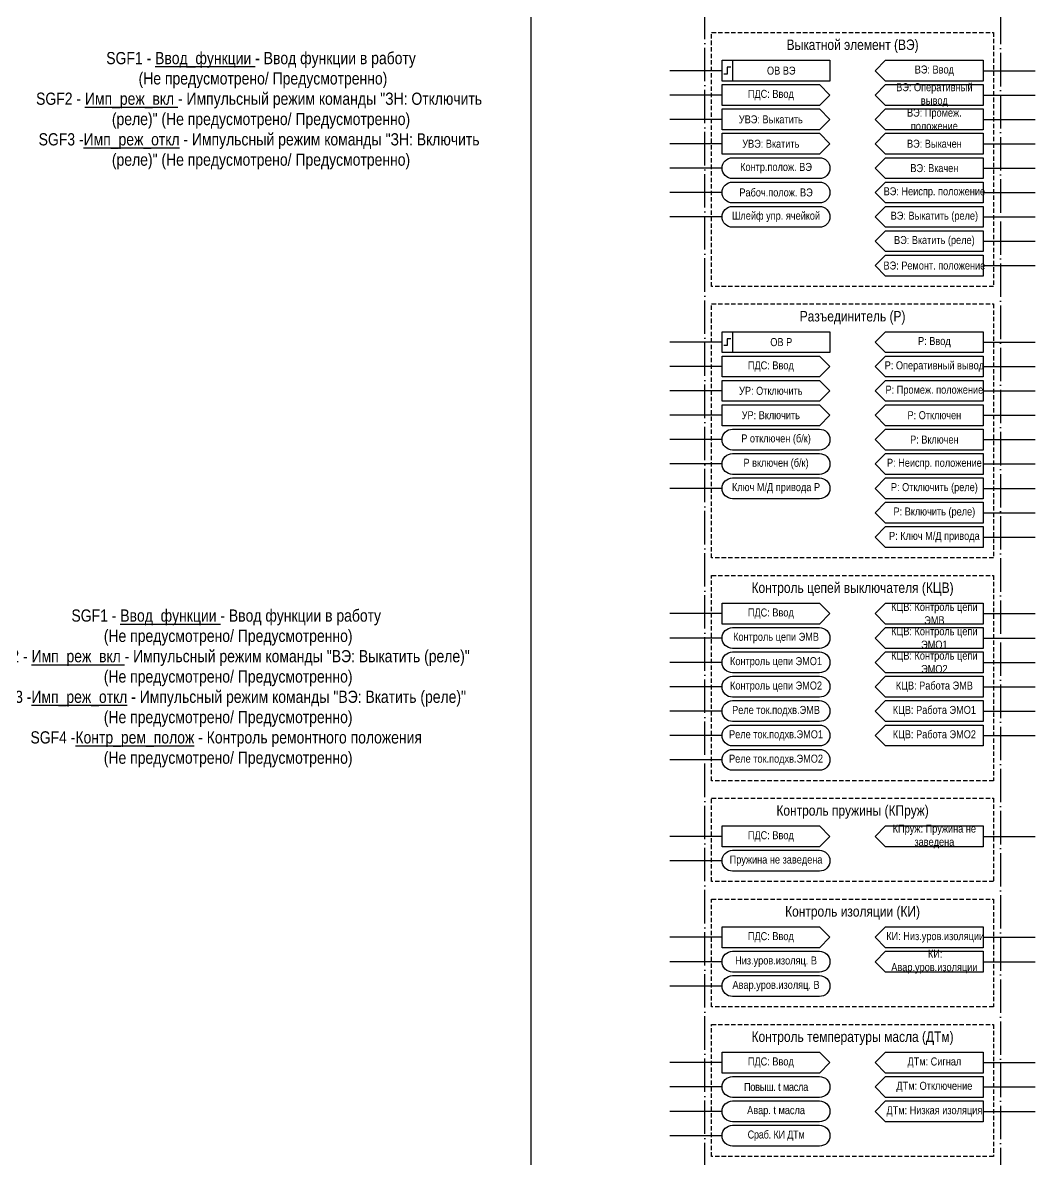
# Model space of a CAD drawing. Header units: millimetres. Extents: x -7300 to 495, y 0 to 1179.
# Drawn here: x -3946 to -3655, y 531.2 to 857.8 of the extents above; entities that cross this region are included whole.
import ezdxf

# ---------------------------------------------------------------- set-up
doc = ezdxf.new("R2010")
doc.units = ezdxf.units.MM
doc.linetypes.add('ACAD_ISO04W100', pattern=[30, 24, -3, 0, -3])
doc.linetypes.add('штриховая2', pattern=[0.375, 0.25, -0.125])
doc.layers.add('TEXT', color=7, linetype='Continuous', lineweight=25)
doc.styles.add('2.5_Gost_RD', font='ARIALN.TTF', dxfattribs={"height": 2.5})
doc.styles.add('3.5_Gost_RD', font='ARIALN.TTF', dxfattribs={"height": 3.5})

msp = doc.modelspace()

# ---------------------------------------------------------------- linework, layer by layer
at = {"ltscale": 100}
for p, q in [((-3745, 844), (-3760, 844)), ((-3670, 844), (-3655, 844)), ((-3745, 837), (-3760, 837)), ((-3670, 837), (-3655, 837)), ((-3745, 830), (-3760, 830)), ((-3670, 830), (-3655, 830)), ((-3745, 823), (-3760, 823)), ((-3670, 823), (-3655, 823)), ((-3745, 816), (-3760, 816)), ((-3670, 816), (-3655, 816)), ((-3745, 809), (-3760, 809)), ((-3670, 809), (-3655, 809)), ((-3745, 802), (-3760, 802)), ((-3670, 802), (-3655, 802)), ((-3670, 795), (-3655, 795)), ((-3670, 788), (-3655, 788)), ((-3745, 766), (-3760, 766)), ((-3670, 766), (-3655, 766)), ((-3745, 759), (-3760, 759)), ((-3670, 759), (-3655, 759)), ((-3745, 752), (-3760, 752)), ((-3670, 752), (-3655, 752)), ((-3745, 745), (-3760, 745)), ((-3670, 745), (-3655, 745)), ((-3745, 738), (-3760, 738)), ((-3670, 738), (-3655, 738)), ((-3745, 731), (-3760, 731)), ((-3670, 731), (-3655, 731)), ((-3745, 724), (-3760, 724)), ((-3670, 724), (-3655, 724)), ((-3670, 717), (-3655, 717)), ((-3670, 710), (-3655, 710)), ((-3745, 688), (-3760, 688)), ((-3670, 688), (-3655, 688)), ((-3745, 681), (-3760, 681)), ((-3670, 681), (-3655, 681)), ((-3745, 674), (-3760, 674)), ((-3670, 674), (-3655, 674)), ((-3745, 667), (-3760, 667)), ((-3670, 667), (-3655, 667)), ((-3745, 660), (-3760, 660)), ((-3670, 660), (-3655, 660)), ((-3745, 653), (-3760, 653)), ((-3670, 653), (-3655, 653)), ((-3745, 646), (-3760, 646)), ((-3745, 624), (-3760, 624)), ((-3670, 624), (-3655, 624)), ((-3745, 617), (-3760, 617)), ((-3745, 595), (-3760, 595)), ((-3670, 595), (-3655, 595)), ((-3745, 588), (-3760, 588)), ((-3670, 588), (-3655, 588)), ((-3745, 581), (-3760, 581)), ((-3745, 559), (-3760, 559)), ((-3670, 559), (-3655, 559)), ((-3745, 552), (-3760, 552)), ((-3670, 552), (-3655, 552)), ((-3745, 545), (-3760, 545)), ((-3670, 545), (-3655, 545)), ((-3745, 538), (-3760, 538))]:
    msp.add_line(p, q, dxfattribs=at)
for points in [[(-4150, 1085), (-3800, 1085), (-3800, 0), (-4150, 0)], [(-3745, 847), (-3742, 847), (-3742, 841), (-3745, 841)], [(-3745, 847), (-3714, 847), (-3714, 841), (-3745, 841)], [(-3670, 841), (-3698, 841), (-3701, 844), (-3698, 847), (-3670, 847)], [(-3717, 834), (-3745, 834), (-3745, 840), (-3717, 840), (-3714, 837)], [(-3698, 840), (-3670, 840), (-3670, 834), (-3698, 834), (-3701, 837)], [(-3717, 827), (-3745, 827), (-3745, 833), (-3717, 833), (-3714, 830)], [(-3670, 827), (-3698, 827), (-3701, 830), (-3698, 833), (-3670, 833)], [(-3717, 820), (-3745, 820), (-3745, 826), (-3717, 826), (-3714, 823)], [(-3698, 826), (-3670, 826), (-3670, 820), (-3698, 820), (-3701, 823)], [(-3698, 819), (-3670, 819), (-3670, 813), (-3698, 813), (-3701, 816)], [(-3698, 812), (-3670, 812), (-3670, 806), (-3698, 806), (-3701, 809)], [(-3698, 805), (-3670, 805), (-3670, 799), (-3698, 799), (-3701, 802)], [(-3698, 798), (-3670, 798), (-3670, 792), (-3698, 792), (-3701, 795)], [(-3698, 791), (-3670, 791), (-3670, 785), (-3698, 785), (-3701, 788)], [(-3745, 769), (-3742, 769), (-3742, 763), (-3745, 763)], [(-3745, 769), (-3714, 769), (-3714, 763), (-3745, 763)], [(-3670, 763), (-3698, 763), (-3701, 766), (-3698, 769), (-3670, 769)], [(-3717, 756), (-3745, 756), (-3745, 762), (-3717, 762), (-3714, 759)], [(-3698, 762), (-3670, 762), (-3670, 756), (-3698, 756), (-3701, 759)], [(-3717, 749), (-3745, 749), (-3745, 755), (-3717, 755), (-3714, 752)], [(-3670, 749), (-3698, 749), (-3701, 752), (-3698, 755), (-3670, 755)], [(-3717, 742), (-3745, 742), (-3745, 748), (-3717, 748), (-3714, 745)], [(-3698, 748), (-3670, 748), (-3670, 742), (-3698, 742), (-3701, 745)], [(-3698, 741), (-3670, 741), (-3670, 735), (-3698, 735), (-3701, 738)], [(-3698, 734), (-3670, 734), (-3670, 728), (-3698, 728), (-3701, 731)], [(-3698, 727), (-3670, 727), (-3670, 721), (-3698, 721), (-3701, 724)], [(-3698, 720), (-3670, 720), (-3670, 714), (-3698, 714), (-3701, 717)], [(-3698, 713), (-3670, 713), (-3670, 707), (-3698, 707), (-3701, 710)], [(-3717, 685), (-3745, 685), (-3745, 691), (-3717, 691), (-3714, 688)], [(-3670, 685), (-3698, 685), (-3701, 688), (-3698, 691), (-3670, 691)], [(-3698, 684), (-3670, 684), (-3670, 678), (-3698, 678), (-3701, 681)], [(-3698, 677), (-3670, 677), (-3670, 671), (-3698, 671), (-3701, 674)], [(-3698, 670), (-3670, 670), (-3670, 664), (-3698, 664), (-3701, 667)], [(-3698, 663), (-3670, 663), (-3670, 657), (-3698, 657), (-3701, 660)], [(-3698, 656), (-3670, 656), (-3670, 650), (-3698, 650), (-3701, 653)], [(-3717, 621), (-3745, 621), (-3745, 627), (-3717, 627), (-3714, 624)], [(-3670, 621), (-3698, 621), (-3701, 624), (-3698, 627), (-3670, 627)], [(-3717, 592), (-3745, 592), (-3745, 598), (-3717, 598), (-3714, 595)], [(-3698, 598), (-3670, 598), (-3670, 592), (-3698, 592), (-3701, 595)], [(-3670, 585), (-3698, 585), (-3701, 588), (-3698, 591), (-3670, 591)], [(-3717, 556), (-3745, 556), (-3745, 562), (-3717, 562), (-3714, 559)], [(-3670, 556), (-3698, 556), (-3701, 559), (-3698, 562), (-3670, 562)], [(-3698, 555), (-3670, 555), (-3670, 549), (-3698, 549), (-3701, 552)], [(-3698, 548), (-3670, 548), (-3670, 542), (-3698, 542), (-3701, 545)]]:
    msp.add_lwpolyline(points, close=True, dxfattribs=at)
at = {"color": 251, "linetype": 'ACAD_ISO04W100', "lineweight": 30, "ltscale": 0.4, "true_color": 0x58595b}
msp.add_lwpolyline([(-3750, 1079), (-3665, 1079), (-3665, 357), (-3750, 357)], close=True, dxfattribs=at)
at = {"linetype": 'штриховая2', "ltscale": 5}
for points in [[(-3748, 855), (-3667, 855), (-3667, 782), (-3748, 782)], [(-3748, 777), (-3667, 777), (-3667, 704), (-3748, 704)], [(-3748, 699), (-3667, 699), (-3667, 640), (-3748, 640)], [(-3748, 635), (-3667, 635), (-3667, 611), (-3748, 611)], [(-3748, 606), (-3667, 606), (-3667, 575), (-3748, 575)], [(-3748, 570), (-3667, 570), (-3667, 532), (-3748, 532)]]:
    msp.add_lwpolyline(points, close=True, dxfattribs=at)
at = {"lineweight": 30, "ltscale": 100}
for points in [[(-3742.5, 845), (-3743.5, 845), (-3743.5, 843), (-3744.5, 843)], [(-3742.5, 767), (-3743.5, 767), (-3743.5, 765), (-3744.5, 765)]]:
    msp.add_lwpolyline(points, dxfattribs=at)
at = {"ltscale": 100}
for points in [[(-3742, 813, -1), (-3742, 819), (-3717, 819, -1), (-3717, 813)], [(-3742, 806, -1), (-3742, 812), (-3717, 812, -1), (-3717, 806)], [(-3742, 799, -1), (-3742, 805), (-3717, 805, -1), (-3717, 799)], [(-3742, 735, -1), (-3742, 741), (-3717, 741, -1), (-3717, 735)], [(-3742, 728, -1), (-3742, 734), (-3717, 734, -1), (-3717, 728)], [(-3742, 721, -1), (-3742, 727), (-3717, 727, -1), (-3717, 721)], [(-3742, 678, -1), (-3742, 684), (-3717, 684, -1), (-3717, 678)], [(-3742, 671, -1), (-3742, 677), (-3717, 677, -1), (-3717, 671)], [(-3742, 664, -1), (-3742, 670), (-3717, 670, -1), (-3717, 664)], [(-3742, 657, -1), (-3742, 663), (-3717, 663, -1), (-3717, 657)], [(-3742, 650, -1), (-3742, 656), (-3717, 656, -1), (-3717, 650)], [(-3742, 643, -1), (-3742, 649), (-3717, 649, -1), (-3717, 643)], [(-3742, 614, -1), (-3742, 620), (-3717, 620, -1), (-3717, 614)], [(-3742, 585, -1), (-3742, 591), (-3717, 591, -1), (-3717, 585)], [(-3742, 578, -1), (-3742, 584), (-3717, 584, -1), (-3717, 578)], [(-3742, 549, -1), (-3742, 555), (-3717, 555, -1), (-3717, 549)], [(-3742, 542, -1), (-3742, 548), (-3717, 548, -1), (-3717, 542)], [(-3742, 535, -1), (-3742, 541), (-3717, 541, -1), (-3717, 535)]]:
    msp.add_lwpolyline(points, format="xyb", close=True, dxfattribs=at)

# ---------------------------------------------------------------- texts
at = {"color": 30, "ltscale": 100, "true_color": 0xf7941d, "char_height": 3, "width": 81, "attachment_point": 5, "style": '3.5_Gost_RD'}
for s, insert in [('Выкатной элемент (ВЭ)', (-3707.5, 851)), ('Разъединитель (Р)', (-3707.5, 773)), ('Контроль цепей выключателя (КЦВ)', (-3707.5, 695)), ('Контроль пружины (КПруж)', (-3707.5, 631)), ('Контроль изоляции (КИ)', (-3707.5, 602)), ('Контроль температуры масла (ДТм)', (-3707.5, 566))]:
    msp.add_mtext(s, dxfattribs=dict(at, insert=insert))
at = {"color": 30, "ltscale": 100, "char_height": 3.5, "attachment_point": 5, "style": '3.5_Gost_RD'}
for s, insert, width in [('SGF1 - {\\LВвод_функции} - Ввод функции в работу \\P^I(Не предусмотрено/ Предусмотренно)\\PSGF2 - {\\LИмп_реж_вкл} - Импульсный режим команды "ЗН: Отключить ^I(реле)" (Не предусмотрено/ Предусмотренно)\\PSGF3 -{\\LИмп_реж_откл} - Импульсный режим команды "ЗН: Включить ^I(реле)" (Не предусмотрено/ Предусмотренно)', (-3877.5, 832.5), 135), ('SGF1 - {\\LВвод_функции} - Ввод функции в работу \\P^I(Не предусмотрено/ Предусмотренно)\\PSGF2 - {\\LИмп_реж_вкл} - Импульсный режим команды "ВЭ: Выкатить (реле)" \\P^I(Не предусмотрено/ Предусмотренно)\\PSGF3 -{\\LИмп_реж_откл} - Импульсный режим команды "ВЭ: Вкатить (реле)" \\P^I(Не предусмотрено/ Предусмотренно)\\PSGF4 -{\\LКонтр_рем_полож} - Контроль ремонтного положения \\P^I(Не предусмотрено/ Предусмотренно)', (-3887.5, 666.5), 155)]:
    msp.add_mtext(s, dxfattribs=dict(at, insert=insert, width=width))
at = {"color": 0, "ltscale": 100, "char_height": 2.3, "width": 28, "attachment_point": 5, "style": '2.5_Gost_RD'}
for s, insert in [('{\\C256;ОВ ВЭ}', (-3728, 844)), ('{\\C256;ПДС: Ввод}', (-3731, 837)), ('{\\C256;ОВ Р}', (-3728, 766)), ('{\\C256;ПДС: Ввод}', (-3731, 759)), ('{\\C256;ПДС: Ввод}', (-3731, 688)), ('{\\C256;ПДС: Ввод}', (-3731, 624)), ('{\\C256;ПДС: Ввод}', (-3731, 595)), ('{\\C256;ПДС: Ввод}', (-3731, 559))]:
    msp.add_mtext(s, dxfattribs=dict(at, insert=insert))
at = {"ltscale": 100, "char_height": 2.3, "attachment_point": 5, "style": '2.5_Gost_RD'}
for s, insert, width in [('ВЭ: Ввод', (-3684, 844), 28), ('ВЭ: Оперативный вывод', (-3684, 837), 28), ('ВЭ: Промеж. положение', (-3684, 830), 28), ('УВЭ: Выкатить', (-3731, 830), 28), ('УВЭ: Вкатить', (-3731, 823), 28), ('ВЭ: Выкачен', (-3684, 823), 28), ('Контр.полож. ВЭ', (-3729.5, 816), 31), ('ВЭ: Вкачен', (-3684, 816), 28), ('\\pt18.4;Рабоч.полож. ВЭ', (-3729.5, 809), 31), ('ВЭ: Неиспр. положение', (-3684, 809), 28), ('Шлейф упр. ячейкой', (-3729.5, 802), 31), ('ВЭ: Выкатить (реле)', (-3684, 802), 28), ('ВЭ: Вкатить (реле)', (-3684, 795), 28), ('ВЭ: Ремонт. положение', (-3684, 788), 28), ('Р: Ввод', (-3684, 766), 28), ('Р: Оперативный вывод', (-3684, 759), 28), ('УР: Отключить', (-3731, 752), 28), ('Р: Промеж. положение', (-3684, 752), 28), ('УР: Включить', (-3731, 745), 28), ('Р: Отключен', (-3684, 745), 28), ('Р отключен (б/к)', (-3729.5, 738), 31), ('Р: Включен', (-3684, 738), 28), ('Р включен (б/к)', (-3729.5, 731), 31), ('Р: Неиспр. положение', (-3684, 731), 28), ('{\\C3;Ключ М/Д привода Р}', (-3729.5, 724), 31), ('Р: Отключить (реле)', (-3684, 724), 28), ('Р: Включить (реле)', (-3684, 717), 28), ('КЦВ: Контроль цепи ЭМВ', (-3684, 688), 28), ('КЦВ: Контроль цепи ЭМО1', (-3684, 681), 28), ('КЦВ: Контроль цепи ЭМО2', (-3684, 674), 28), ('КЦВ: Работа ЭМВ', (-3684, 667), 28), ('КЦВ: Работа ЭМО1', (-3684, 660), 28), ('КЦВ: Работа ЭМО2', (-3684, 653), 28), ('КПруж: Пружина не заведена', (-3684, 624), 28), ('{\\W0.8;\\T0.8; }КИ: Низ.уров.изоляции', (-3684, 595), 28), ('{\\W0.8;\\T0.8; }КИ: Авар.уров.изоляции', (-3684, 588), 28), ('ДТм: {\\A1;Сигнал}', (-3684, 559), 28), ('ДТм: {\\A1;Отключение}', (-3684, 552), 28), ('ДТм: Низкая изоляция', (-3684, 545), 28)]:
    msp.add_mtext(s, dxfattribs=dict(at, insert=insert, width=width))
at = {"color": 3, "ltscale": 100, "insert": (-3684, 710), "char_height": 2.3, "width": 28, "attachment_point": 5, "style": '2.5_Gost_RD'}
msp.add_mtext('Р: Ключ М/Д привода', dxfattribs=at)
at = {"layer": 'TEXT', "ltscale": 100, "char_height": 2.3, "width": 31, "attachment_point": 5, "style": '2.5_Gost_RD'}
for s, insert in [('Контроль цепи ЭМВ', (-3729.5, 681)), ('Контроль цепи ЭМО1', (-3729.5, 674)), ('Контроль цепи ЭМО2', (-3729.5, 667)), ('Реле ток.подхв.ЭМВ', (-3729.5, 660)), ('Реле ток.подхв.ЭМО1', (-3729.5, 653)), ('Реле ток.подхв.ЭМО2', (-3729.5, 646)), ('Пружина не заведена', (-3729.5, 617)), ('Низ.уров.изоляц. В', (-3729.5, 588)), ('Авар.уров.изоляц. В', (-3729.5, 581)), ('\\A1;{\\T0.95;Повыш. t масла }', (-3729.5, 552)), ('\\A1;Авар. t масла', (-3729.5, 545)), ('\\A1;{\\T0.95;Сраб. КИ ДТм}', (-3729.5, 538))]:
    msp.add_mtext(s, dxfattribs=dict(at, insert=insert))

doc.saveas('drawing.dxf')
